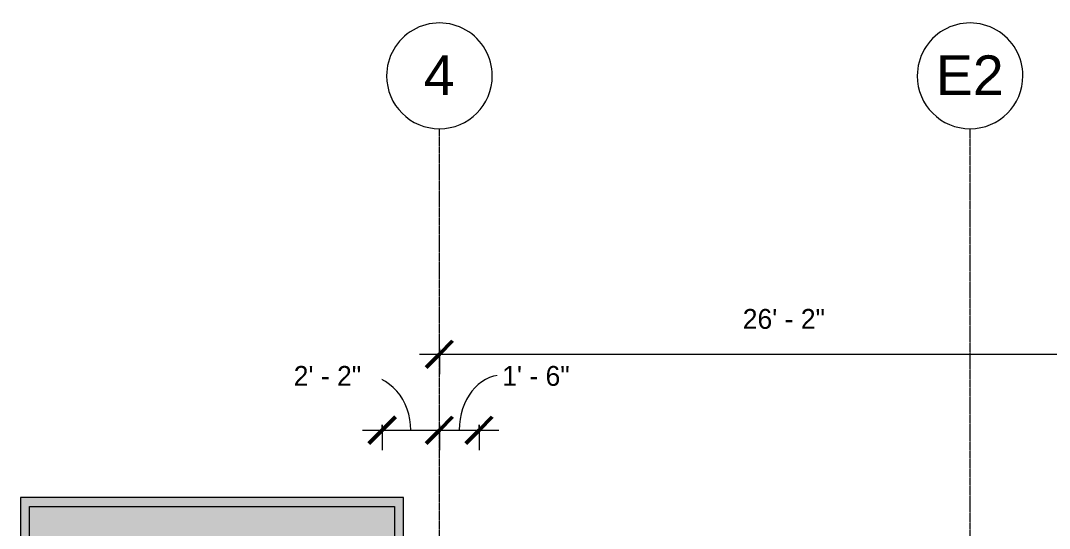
# Model space of a CAD drawing. Header units: inches. Extents: x -4066 to -1326, y 10241 to 12042.
# Drawn here: x -3216.5 to -2749.2, y 11811.4 to 12041.9 of the extents above; entities that cross this region are included whole.
import ezdxf

# ---------------------------------------------------------------- set-up
doc = ezdxf.new("R2010")
doc.units = ezdxf.units.IN
doc.header["$MEASUREMENT"] = 0
doc.linetypes.add('Grid Line 1_2_', pattern=[0.8749999999999999, 0.4999999999999999, -0.125, 0.125, -0.125])
for name, color, linetype, lineweight in [('A-ANNO-DIMS', 211, 'Continuous', 9), ('A-ANNO-DIMS-96', 211, 'Continuous', 9), ('S-FNDN', 32, 'Continuous', 13), ('S-GRID', 1, 'Continuous', 9), ('S-GRID-IDEN', 1, 'Continuous', 9)]:
    doc.layers.add(name, color=color, linetype=linetype, lineweight=lineweight)
doc.styles.add('Arial', font='arial.ttf', dxfattribs={"height": 17.99999999999998})
doc.styles.add('Century Gothic', font='', dxfattribs={"height": 8.999999999999991})
doc.styles.get('Century Gothic').set_extended_font_data('Century Gothic')
doc.dimstyles.new('OD__1_16__Tol__', dxfattribs={"dimscale": 12, "dimtxt": 9.39751442745773, "dimasz": 1, "dimexe": 0.75, "dimexo": 0.5000000000000001, "dimgap": 0.75, "dimtad": 1, "dimdec": 4, "dimrnd": 0.0625, "dimzin": 3, "dimdsep": 46, "dimlunit": 4, "dimtxsty": 'Century Gothic', "dimblk1": 'OBLIQUE', "dimblk2": 'OBLIQUE', "dimsah": 1, "dimcen": 0.09, "dimdle": 0.75, "dimazin": 0, "dimtfac": 1, "dimtdec": 4, "dimtix": 1, "dimtmove": 0, "dimatfit": 3, "dimfxl": 1, "dimtvp": 1, "dimtfill": 1, "dimfrac": 2, "dimtolj": 1, "dimtzin": 0, "dimarcsym": 2})
doc.dimstyles.new('OD__1_16__Tol___1', dxfattribs={"dimscale": 12, "dimtxt": 9.39751442745773, "dimasz": 1, "dimexe": 0.75, "dimexo": 0.5000000000000001, "dimgap": 0.75, "dimtad": 1, "dimdec": 4, "dimrnd": 0.0625, "dimzin": 3, "dimdsep": 46, "dimlunit": 4, "dimtxsty": 'Century Gothic', "dimblk1": 'OBLIQUE', "dimblk2": 'OBLIQUE', "dimsah": 1, "dimcen": 0.09, "dimdle": 0.75, "dimazin": 0, "dimtfac": 1, "dimtdec": 4, "dimtix": 1, "dimtmove": 1, "dimatfit": 3, "dimfxl": 1, "dimtvp": 1, "dimtfill": 1, "dimfrac": 2, "dimtolj": 1, "dimtzin": 0, "dimarcsym": 2})

# ---------------------------------------------------------------- blocks, each defined once
blk = doc.blocks.new('DIMBLOCK1-STRUCTURAL SCHEMATIC - 1ST FLOOR')
at = {"layer": 'A-ANNO-DIMS-96', "lineweight": 50}
for p, q in [((-3026.203253864353, 11890.45051304165), (-3020.203253864353, 11896.45051304165)), ((-2712.203253864352, 11890.45051304165), (-2706.203253864352, 11896.45051304165)), ((-3026.203253864353, 11890.45051304165), (-3032.203253864353, 11884.45051304165)), ((-2712.203253864352, 11890.45051304165), (-2718.203253864352, 11884.45051304165))]:
    blk.add_line(p, q, dxfattribs=at)
at = {"layer": 'A-ANNO-DIMS-96'}
for p, q in [((-3026.203253864353, 11892.93579441588), (-3026.203253864353, 11881.45051304165)), ((-3026.203253864353, 11890.45051304165), (-3026.203253864353, 11892.93579441588)), ((-2712.203253864352, 11892.93579441588), (-2712.203253864352, 11881.45051304165)), ((-2712.203253864352, 11890.45051304165), (-2712.203253864352, 11892.93579441588)), ((-3035.203253864353, 11890.45051304165), (-2712.203253864352, 11890.45051304165))]:
    blk.add_line(p, q, dxfattribs=at)
at = {"layer": 'A-ANNO-DIMS-96', "color": 0, "insert": (-2888.44578340629, 11910.98635026811), "char_height": 8.999999999999998, "width": 46.18207090064941, "attachment_point": 1, "line_spacing_factor": 0.9845015114479527, "style": 'Century Gothic', "bg_fill": 3, "box_fill_scale": 1.25, "bg_fill_color": 256, "bg_fill_true_color": 13158600, "bg_fill_transparency": 0}
blk.add_mtext('26\' - 2"', dxfattribs=at)
blk = doc.blocks.new('_Oblique')
at = {"color": 0, "linetype": 'ByBlock', "lineweight": -2}
blk.add_line((-0.5, -0.5), (0.5, 0.5), dxfattribs=at)
blk = doc.blocks.new('Grid - Grid Head - Circle-50561-STRUCTURAL SCHEMATIC - 1ST FLOOR')
at = {"layer": 'S-GRID-IDEN'}
for centre, start, end in [((3.326430646399931e-61, -4.078299540852453e-18), 359.9999999999996, 179.9999999999998), ((-3.063147132161011e-60, 3.755506388259091e-17), 179.9999999999998, 359.9999999999993)]:
    blk.add_arc(centre, 0.2500000000000002, start, end, dxfattribs=at)
blk = doc.blocks.new('DIMBLOCK25-STRUCTURAL SCHEMATIC - 1ST FLOOR')
at = {"layer": 'A-ANNO-DIMS-96', "lineweight": 50}
for p, q in [((-3052.203253864352, 11855.96323877765), (-3046.203253864352, 11861.96323877765)), ((-3026.203253864353, 11855.96323877765), (-3020.203253864353, 11861.96323877765)), ((-3052.203253864352, 11855.96323877765), (-3058.203253864352, 11849.96323877765)), ((-3026.203253864353, 11855.96323877765), (-3032.203253864353, 11849.96323877765))]:
    blk.add_line(p, q, dxfattribs=at)
at = {"layer": 'A-ANNO-DIMS-96'}
for p, q in [((-3061.203253864352, 11855.96323877765), (-3026.203253864353, 11855.96323877765)), ((-3052.203253864352, 11858.39539013943), (-3052.203253864352, 11846.96323877765)), ((-3052.203253864352, 11855.96323877765), (-3052.203253864352, 11858.39539013943)), ((-3026.203253864353, 11858.44852015189), (-3026.203253864354, 11846.96323877765)), ((-3026.203253864353, 11855.96323877765), (-3026.203253864353, 11858.44852015189))]:
    blk.add_line(p, q, dxfattribs=at)
blk.add_ellipse((-3060.920771721302, 11855.96323877765), major_axis=(0, 25.00487283272741), ratio=0.8685314259436807, start_param=4.712388980384685, end_param=6.283185307179588, dxfattribs=at)
at = {"layer": 'A-ANNO-DIMS-96', "color": 0, "insert": (-3092.394986708502, 11885.12018750098), "char_height": 8.999999999999998, "width": 37.76905798463964, "attachment_point": 1, "line_spacing_factor": 0.9845015114479527, "style": 'Century Gothic', "bg_fill": 3, "box_fill_scale": 1.25, "bg_fill_color": 256, "bg_fill_true_color": 13158600, "bg_fill_transparency": 0}
blk.add_mtext('2\' - 2"', dxfattribs=at)
blk = doc.blocks.new('DIMBLOCK26-STRUCTURAL SCHEMATIC - 1ST FLOOR')
at = {"layer": 'A-ANNO-DIMS-96', "lineweight": 50}
for p, q in [((-3026.203253864353, 11855.96323877765), (-3020.203253864353, 11861.96323877765)), ((-3008.203253864353, 11855.96323877765), (-3002.203253864353, 11861.96323877765)), ((-3026.203253864353, 11855.96323877765), (-3032.203253864353, 11849.96323877765)), ((-3008.203253864353, 11855.96323877765), (-3014.203253864353, 11849.96323877765))]:
    blk.add_line(p, q, dxfattribs=at)
at = {"layer": 'A-ANNO-DIMS-96'}
for p, q in [((-3026.203253864353, 11858.44852015189), (-3026.203253864354, 11846.96323877765)), ((-3026.203253864353, 11855.96323877765), (-3026.203253864353, 11858.44852015189)), ((-3026.203253864353, 11855.96323877765), (-2999.203253864353, 11855.96323877765)), ((-3008.203253864353, 11858.39539013943), (-3008.203253864353, 11846.96323877765)), ((-3008.203253864353, 11855.96323877765), (-3008.203253864353, 11858.39539013943))]:
    blk.add_line(p, q, dxfattribs=at)
blk.add_ellipse((-2997.699450424277, 11855.96323877765), major_axis=(0, 25.00487283272741), ratio=0.7800001052014355, start_param=1.554312234475219e-15, end_param=1.570796326794898, dxfattribs=at)
at = {"layer": 'A-ANNO-DIMS-96', "color": 0, "insert": (-2997.699450424277, 11885.12018750098), "char_height": 8.999999999999998, "width": 37.76905798463964, "attachment_point": 1, "line_spacing_factor": 0.9845015114479527, "style": 'Century Gothic', "bg_fill": 3, "box_fill_scale": 1.25, "bg_fill_color": 256, "bg_fill_true_color": 13158600, "bg_fill_transparency": 0}
blk.add_mtext('1\' - 6"', dxfattribs=at)

msp = doc.modelspace()

# ---------------------------------------------------------------- hatches: boundary and pattern name
at = {"layer": 'S-FNDN', "lineweight": 9}
h = msp.add_hatch(color=254, dxfattribs=at)
h.paths.add_polyline_path([(-3198.453253864354, 11433.89539013941), (-3198.453253864354, 11446.89539013941), (-3202.453253864355, 11446.89539013941), (-3202.453253864355, 11442.89539013937), (-3216.453253864354, 11442.89539013937), (-3216.453253864354, 11433.89539013941), (-3202.453253864355, 11433.89539013941)], flags=0)
h.paths.add_polyline_path([(-3202.453253864359, 11456.89539013941), (-3198.453253864359, 11456.89539013941), (-3198.453253864357, 11811.39539013944), (-3202.453253864357, 11811.39539013944), (-3202.453253864359, 11460.89539013937)], flags=0)
h.paths.add_polyline_path([(-3212.453253864359, 11460.89539013937), (-3212.453253864357, 11821.39539013945), (-3198.453253864357, 11821.39539013945), (-3198.453253864357, 11825.39539013944), (-3216.453253864357, 11825.39539013944), (-3216.453253864359, 11460.89539013937)], flags=0)
at = {"layer": 'S-FNDN'}
h = msp.add_hatch(color=7, dxfattribs=at)
h.paths.add_polyline_path([(-3087.767508634276, 11807.39539013944), (-3056.58153451516, 11807.39539013944), (-3056.58153451516, 11811.39539013944), (-3198.453253864357, 11811.39539013944), (-3198.453253864357, 11807.39539013944)], flags=0)
h.paths.add_polyline_path([(-3046.58153451516, 11821.39539013945), (-3046.58153451516, 11825.39539013945), (-3198.453253864357, 11825.39539013945), (-3198.453253864357, 11821.39539013945), (-3049.692645626269, 11821.39539013945)], flags=0)
at = {"layer": 'S-FNDN', "lineweight": 9}
h = msp.add_hatch(color=254, dxfattribs=at)
h.paths.add_polyline_path([(-3042.58153451516, 11777.39539013941), (-3042.58153451516, 11825.39539013945), (-3046.58153451516, 11825.39539013945), (-3046.58153451516, 11777.39539013941)], flags=0)
h.paths.add_polyline_path([(-3056.58153451516, 11777.39539013941), (-3056.58153451516, 11807.39539013944), (-3060.58153451516, 11807.39539013944), (-3060.58153451516, 11777.39539013941)], flags=0)
at = {"layer": 'S-FNDN'}
for color, points in [(254, [(-3202.453253864359, 11456.89539013941), (-3202.453253864357, 11821.39539013945), (-3212.453253864357, 11821.39539013945), (-3212.453253864359, 11456.89539013941)]), (7, [(-3202.453253864357, 11811.39539013944), (-3046.58153451516, 11811.39539013944), (-3046.58153451516, 11821.39539013945), (-3202.453253864357, 11821.39539013945)]), (7, [(-3046.58153451516, 11773.39539013941), (-3046.58153451516, 11811.39539013944), (-3056.58153451516, 11811.39539013944), (-3056.58153451516, 11773.39539013941)])]:
    msp.add_hatch(color=color, dxfattribs=at).paths.add_polyline_path(points, flags=0)

# ---------------------------------------------------------------- linework, layer by layer
at = {"layer": 'S-FNDN', "lineweight": 9}
for p, q in [((-3216.453253864354, 11825.39539013943), (-3216.453253864351, 11460.89539013936)), ((-3042.581534515157, 11825.39539013943), (-3216.453253864354, 11825.39539013943)), ((-3042.581534515156, 11777.3953901394), (-3042.581534515157, 11825.39539013943)), ((-3212.453253864351, 11456.8953901394), (-3212.453253864353, 11821.39539013943)), ((-3212.453253864353, 11821.39539013943), (-3046.581534515157, 11821.39539013943)), ((-3046.581534515157, 11821.39539013943), (-3046.581534515157, 11773.3953901394))]:
    msp.add_line(p, q, dxfattribs=at)

# ---------------------------------------------------------------- block references
at = {"layer": 'S-GRID-IDEN', "xscale": 95.99999999999994, "yscale": 95.99999999999994, "zscale": 95.99999999999994}
for p in [(-3026.20325386435, 12016.79345696723), (-2785.203253864348, 12016.79345696723)]:
    msp.add_blockref('Grid - Grid Head - Circle-50561-STRUCTURAL SCHEMATIC - 1ST FLOOR', p, dxfattribs=at)

# ---------------------------------------------------------------- texts
at = {"layer": 'S-GRID-IDEN', "char_height": 17.99999999999998, "attachment_point": 1, "style": 'Arial'}
for s, insert, width in [('4', (-3033.332276964204, 12026.08139644789), 16.96799999999998), ('E2', (-2800.703930507509, 12026.08139644789), 37.26899999999995)]:
    msp.add_mtext(s, dxfattribs=dict(at, insert=insert, width=width))

# ---------------------------------------------------------------- dimensions: what is measured, and where the dimension line sits
at = {"layer": 'A-ANNO-DIMS'}
dim = msp.add_linear_dim(base=(-2712.203253864352, 11890.45051304165), p1=(-3026.203253864353, 11898.93579441588), p2=(-2712.203253864352, 11898.93579441588), dimstyle='OD__1_16__Tol__', override={"dimpost": '<>', "dimfxl": 314.0000000000014}, dxfattribs=at)
dim.commit()
dim.dimension.update_dxf_attribs({"geometry": 'DIMBLOCK1-STRUCTURAL SCHEMATIC - 1ST FLOOR', "text_midpoint": (-2869.203253864353, 11904.17688969113)})

# ---------------------------------------------------------------- next in the draw order: linework, layer by layer
at = {"layer": 'S-GRID', "linetype": 'Grid Line 1_2_'}
for p, q in [((-3026.203253864362, 10769.69705680642), (-3026.203253864353, 11992.79345696724)), ((-2785.203253864363, 10455.54857511406), (-2785.203253864351, 11992.79345696724))]:
    msp.add_line(p, q, dxfattribs=at)

# ---------------------------------------------------------------- next in the draw order: dimensions: what is measured, and where the dimension line sits
at = {"layer": 'A-ANNO-DIMS'}
dim = msp.add_linear_dim(base=(-3026.203253864353, 11855.96323877765), p1=(-3052.203253864352, 11852.39539013943), p2=(-3026.203253864353, 11864.44852015189), dimstyle='OD__1_16__Tol___1', override={"dimpost": '<>', "dimfxl": 28.65794729384897}, dxfattribs=at)
dim.commit()
dim.dimension.update_dxf_attribs({"geometry": 'DIMBLOCK25-STRUCTURAL SCHEMATIC - 1ST FLOOR', "text_midpoint": (-3073.510457716182, 11879.12018750098), "dimtype": 160})

# ---------------------------------------------------------------- next in the draw order: dimensions: what is measured, and where the dimension line sits
dim = msp.add_linear_dim(base=(-3008.203253864353, 11855.96323877765), p1=(-3026.203253864353, 11864.44852015189), p2=(-3008.203253864353, 11852.39539013943), dimstyle='OD__1_16__Tol___1', override={"dimpost": '<>', "dimfxl": 21.66282398712395}, dxfattribs=at)
dim.commit()
dim.dimension.update_dxf_attribs({"geometry": 'DIMBLOCK26-STRUCTURAL SCHEMATIC - 1ST FLOOR', "text_midpoint": (-2978.814921431957, 11879.12018750098), "dimtype": 160})

doc.saveas('drawing.dxf')
